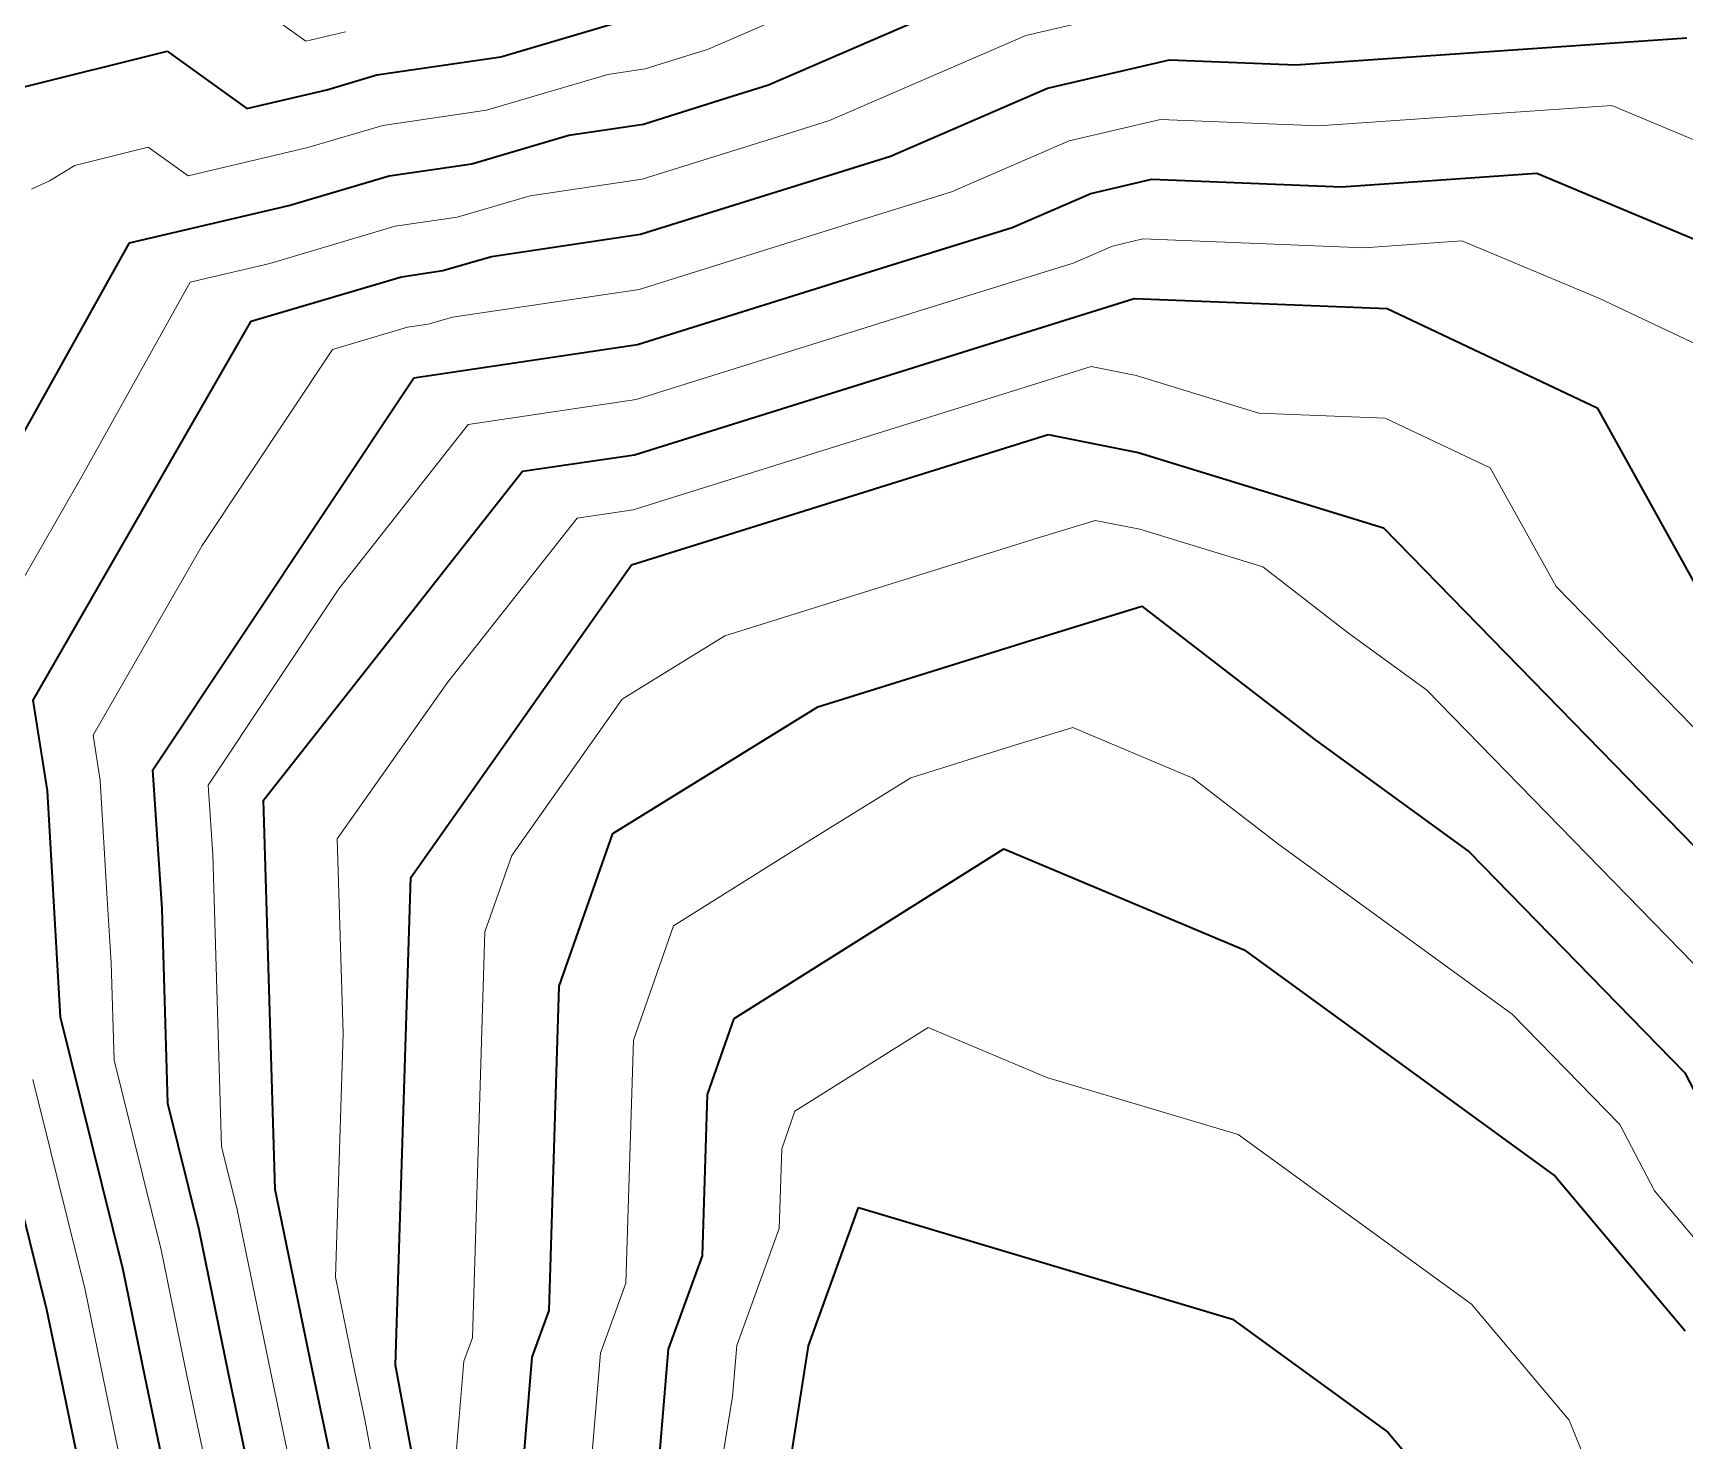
# Model space of a CAD drawing. Header units: millimetres. Extents: x -861324 to 439029, y -308065 to 694685.
# Drawn here: x -178 to 35643, y 142086 to 172623 of the extents above; entities that cross this region are included whole.
import ezdxf

# ---------------------------------------------------------------- set-up
doc = ezdxf.new("R2010")
doc.units = ezdxf.units.MM
doc.layers.add('C-TOPO-MAJR', color=7, linetype='Continuous', lineweight=35)
doc.layers.add('C-TOPO-MINR', color=7, linetype='Continuous', lineweight=9)

msp = doc.modelspace()

# ---------------------------------------------------------------- linework, layer by layer
at = {"layer": 'C-TOPO-MAJR'}
for p, q in [((15770, 171496), (20876, 173708)), ((9967, 172109), (13126, 173041)), ((27204, 171931), (35681, 172517)), ((-459, 171432), (2729, 172230)), ((2729, 172230), (4461, 170986)), ((7277, 171713), (9967, 172109)), ((21817, 171426), (24462, 172040)), ((24462, 172040), (27204, 171931)), ((6190, 171392), (7277, 171713)), ((4461, 170986), (6190, 171392)), ((14868, 171215), (15770, 171496)), ((18413, 169951), (21817, 171426)), ((13061, 170650), (14868, 171215)), ((11443, 170410), (13061, 170650)), ((9337, 169789), (11443, 170410)), ((16610, 169390), (18413, 169951)), ((5370, 168882), (7544, 169525)), ((7544, 169525), (9337, 169789)), ((22759, 169144), (24081, 169451)), ((24081, 169451), (28194, 169288)), ((28194, 169288), (32432, 169581)), ((32432, 169581), (38367, 167097)), ((12996, 168259), (16610, 169390)), ((21056, 168407), (22759, 169144)), ((1912, 168071), (5370, 168882)), ((18352, 167565), (21056, 168407)), ((-2771, 159669), (1912, 168071)), ((9760, 167779), (12996, 168259)), ((8707, 167469), (9760, 167779)), ((4550, 166372), (7810, 167336)), ((7810, 167336), (8707, 167469)), ((12931, 165869), (18352, 167565)), ((20094, 165740), (23700, 166862)), ((23700, 166862), (29184, 166645)), ((29184, 166645), (33737, 164495)), ((-174, 158155), (4550, 166372)), ((8077, 165148), (12931, 165869)), ((12867, 163478), (20094, 165740)), ((2423, 156641), (8077, 165148)), ((33737, 164495), (36591, 159346)), ((12802, 161087), (21836, 163915)), ((21836, 163915), (23783, 163527)), ((10439, 163118), (12867, 163478)), ((23783, 163527), (29106, 161894)), ((4822, 155986), (10439, 163118)), ((29106, 161894), (38450, 152313)), ((8013, 154307), (12802, 161087)), ((21355, 159421), (23867, 160191)), ((23867, 160191), (27595, 157315)), ((16838, 158007), (21355, 159421)), ((135, 156187), (-174, 158155)), ((12395, 155265), (16838, 158007)), ((27595, 157315), (30966, 154861)), ((2619, 153631), (2423, 156641)), ((417, 151276), (135, 156187)), ((5075, 147538), (4822, 155986)), ((11231, 151954), (12395, 155265)), ((15027, 151246), (20875, 154927)), ((20875, 154927), (26083, 152737)), ((30966, 154861), (35638, 150071)), ((7685, 143733), (8013, 154307)), ((2746, 149407), (2619, 153631)), ((26083, 152737), (32825, 147828)), ((11013, 144919), (11231, 151954)), ((1774, 145800), (417, 151276)), ((14449, 149601), (15027, 151246)), ((35638, 150071), (37132, 147189)), ((3425, 146669), (2746, 149407)), ((14341, 146105), (14449, 149601)), ((124, 144931), (-781, 148582)), ((32825, 147828), (35647, 144475)), ((5874, 143643), (5075, 147538)), ((16634, 144153), (17723, 147151)), ((17723, 147151), (25829, 144731)), ((4064, 143553), (3425, 146669)), ((2254, 143463), (1774, 145800)), ((13603, 144074), (14341, 146105)), ((443, 143373), (124, 144931)), ((10644, 143903), (11013, 144919)), ((25829, 144731), (29200, 142277)), ((13415, 141828), (13603, 144074)), ((15135, 134518), (16634, 144153)), ((6351, 141375), (5874, 143643)), ((8683, 138367), (7685, 143733)), ((10266, 139384), (10644, 143903)), ((2348, 134299), (443, 143373)), ((3682, 136658), (2254, 143463)), ((5016, 139016), (4064, 143553)), ((29200, 142277), (30611, 140601))]:
    msp.add_line(p, q, dxfattribs=at)
at = {"layer": 'C-TOPO-MINR'}
for p, q in [((14448, 172268), (20406, 174849)), ((3137, 174309), (5736, 172444)), ((21347, 172567), (24652, 173334)), ((5736, 172444), (6600, 172647)), ((17091, 170724), (21347, 172567)), ((13094, 171845), (13997, 172128)), ((13997, 172128), (14448, 172268)), ((9652, 170949), (12285, 171725)), ((12285, 171725), (13094, 171845)), ((7410, 170619), (9652, 170949)), ((27699, 170609), (34056, 171049)), ((34056, 171049), (37024, 169807)), ((5780, 170137), (7410, 170619)), ((15739, 170303), (17091, 170724)), ((22288, 170285), (24271, 170745)), ((24271, 170745), (27699, 170609)), ((727, 169752), (2320, 170151)), ((2320, 170151), (3187, 169529)), ((13029, 169455), (15739, 170303)), ((19735, 169179), (22288, 170285)), ((3187, 169529), (5780, 170137)), ((180, 169417), (727, 169752)), ((10602, 169094), (13029, 169455)), ((-213, 169236), (180, 169417)), ((9022, 168629), (10602, 169094)), ((17481, 168478), (19735, 169179)), ((4960, 167627), (7677, 168431)), ((7677, 168431), (9022, 168629)), ((12964, 167064), (17481, 168478)), ((22378, 167634), (23229, 168003)), ((23229, 168003), (23890, 168157)), ((23890, 168157), (28689, 167966)), ((28689, 167966), (30808, 168113)), ((30808, 168113), (33776, 166871)), ((3231, 167222), (4960, 167627)), ((19223, 166653), (22378, 167634)), ((890, 163021), (3231, 167222)), ((8919, 166464), (12964, 167064)), ((12899, 164673), (19223, 166653)), ((33776, 166871), (36052, 165796)), ((6313, 165760), (7944, 166242)), ((7944, 166242), (8392, 166308)), ((8392, 166308), (8919, 166464)), ((3487, 161507), (6313, 165760)), ((20965, 164827), (22768, 165388)), ((22768, 165388), (23742, 165194)), ((23742, 165194), (26403, 164378)), ((12834, 162283), (20965, 164827)), ((9258, 164133), (12899, 164673)), ((6450, 160567), (9258, 164133)), ((26403, 164378), (29145, 164269)), ((29145, 164269), (31422, 163194)), ((-1472, 158912), (890, 163021)), ((31422, 163194), (32849, 160620)), ((11620, 162103), (12834, 162283)), ((8812, 158537), (11620, 162103)), ((21595, 161668), (22851, 162053)), ((22851, 162053), (23825, 161859)), ((14820, 159547), (21595, 161668)), ((23825, 161859), (26487, 161042)), ((1125, 157398), (3487, 161507)), ((26487, 161042), (28350, 159604)), ((3623, 156313), (6450, 160567)), ((32849, 160620), (39857, 153435)), ((12598, 158176), (14820, 159547)), ((28350, 159604), (30036, 158377)), ((6417, 155147), (8812, 158537)), ((30036, 158377), (37044, 151192)), ((10204, 154786), (12598, 158176)), ((1279, 156414), (1125, 157398)), ((21115, 157174), (22371, 157559)), ((22371, 157559), (24975, 156464)), ((18857, 156467), (21115, 157174)), ((1420, 153959), (1279, 156414)), ((3721, 154808), (3623, 156313)), ((16635, 155096), (18857, 156467)), ((24975, 156464), (26839, 155026)), ((6544, 150923), (6417, 155147)), ((3911, 148472), (3721, 154808)), ((9622, 153131), (10204, 154786)), ((13711, 153256), (16635, 155096)), ((26839, 155026), (31895, 151344)), ((1518, 152454), (1420, 153959)), ((9349, 144326), (9622, 153131)), ((12840, 150778), (13711, 153256)), ((1581, 150342), (1518, 152454)), ((31895, 151344), (34231, 148949)), ((6380, 145636), (6544, 150923)), ((16344, 149237), (19232, 151055)), ((19232, 151055), (21804, 149973)), ((12677, 145512), (12840, 150778)), ((2599, 146234), (1581, 150342)), ((949, 145366), (-182, 149929)), ((21804, 149973), (25956, 148734)), ((16058, 148424), (16344, 149237)), ((25956, 148734), (31013, 145052)), ((34231, 148949), (34979, 147509)), ((4250, 147103), (3911, 148472)), ((16004, 146697), (16058, 148424)), ((34979, 147509), (37095, 144994)), ((4969, 143598), (4250, 147103)), ((15083, 144159), (16004, 146697)), ((3159, 143508), (2599, 146234)), ((6780, 143688), (6380, 145636)), ((12124, 143989), (12677, 145512)), ((1348, 143418), (949, 145366)), ((31013, 145052), (33129, 142538)), ((9164, 143818), (9349, 144326)), ((14990, 143049), (15083, 144159)), ((7018, 142554), (6780, 143688)), ((8976, 141559), (9164, 143818)), ((11841, 140606), (12124, 143989)), ((3015, 135478), (1348, 143418)), ((4349, 137837), (3159, 143508)), ((5683, 140196), (4969, 143598)), ((14577, 140538), (14990, 143049)), ((7891, 137859), (7018, 142554)), ((33129, 142538), (34804, 138439))]:
    msp.add_line(p, q, dxfattribs=at)

doc.saveas('drawing.dxf')
